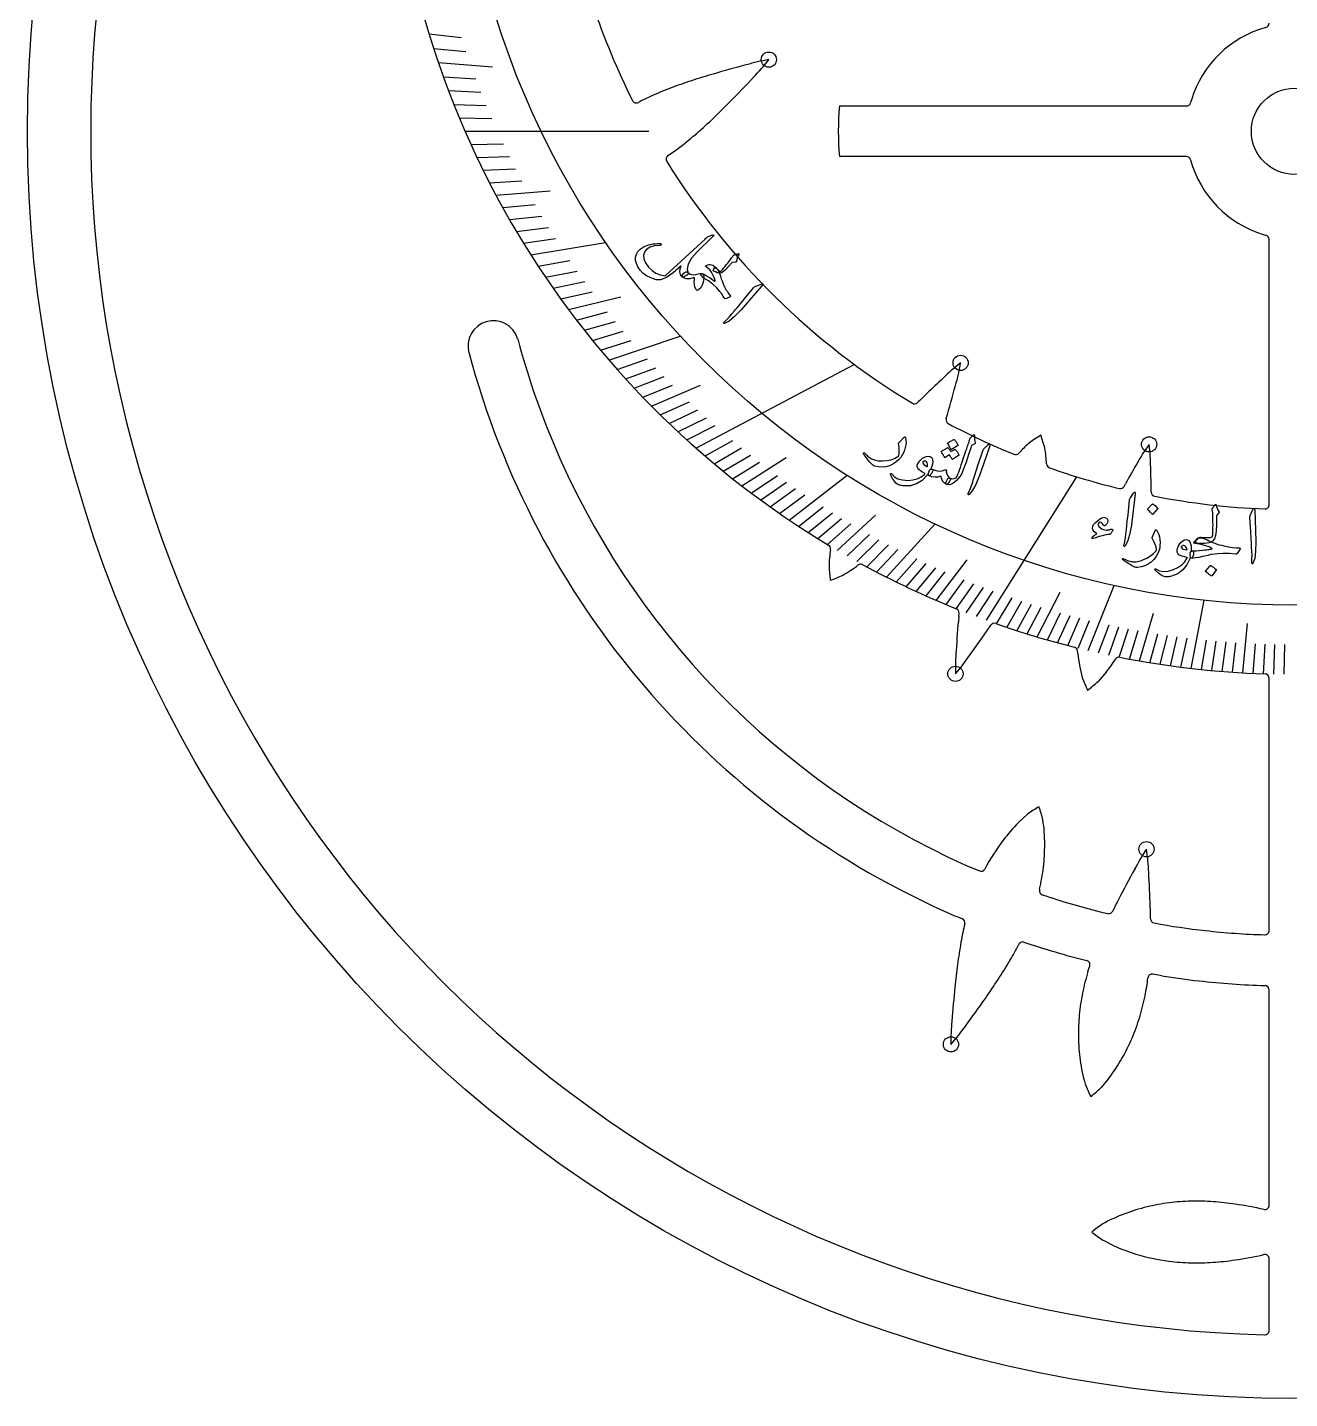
# Model space of a CAD drawing. Header units: millimetres. Extents: x -74 to 74, y -74 to 74.
# Drawn here: x -74.2 to -0.3, y -74.2 to 6.1 of the extents above; entities that cross this region are included whole.
import ezdxf

# ---------------------------------------------------------------- set-up
doc = ezdxf.new("R2010")
doc.units = ezdxf.units.MM
for name, color, linetype in [('CUT_INNER', 6, 'Continuous'), ('CUT_OUTER', 1, 'Continuous'), ('ENGRAVE', 7, 'Continuous'), ('ENGRAVE_FINE', 8, 'Continuous'), ('TEXT', 5, 'Continuous')]:
    doc.layers.add(name, color=color, linetype=linetype)

msp = doc.modelspace()

# ---------------------------------------------------------------- linework, layer by layer
at = {"layer": 'CUT_INNER'}
for points in [[(-26.659, 1.485), (-26.653, 1.485), (-6.327, 1.485)], [(-6.327, -1.485), (-26.653, -1.485), (-26.659, -1.485)], [(-1.485, -21.878), (-1.485, -6.327)], [(-45.523, -12.161), (-45.521, -12.166)], [(-16.161, -18.863), (-16.062, -18.753)], [(-9.988, -20.808), (-9.905, -20.659)], [(-19.675, -28.426), (-19.657, -28.231)], [(-12.699, -30.603), (-12.713, -30.444)], [(-11.037, -31.694), (-11.505, -32.233), (-11.509, -32.236)], [(-1.485, -46.825), (-1.485, -32.037)], [(-16.168, -40.499), (-15.643, -40.015), (-15.639, -40.011)], [(-19.274, -42.995), (-18.463, -43.338)], [(-14.936, -44.407), (-14.942, -44.43)], [(-11.38, -45.723), (-10.933, -45.824)], [(-12.105, -49.23), (-12, -48.903)], [(-7.782, -49.48), (-8.296, -49.388)], [(-1.485, -62.926), (-1.485, -50.299)], [(-10.87, -55.472), (-11.325, -56.022), (-11.329, -56.026)], [(-10.586, -65.295), (-11.223, -64.972), (-11.227, -64.969)], [(-1.485, -70.266), (-1.485, -66.056)]]:
    msp.add_lwpolyline(points, dxfattribs=at)
msp.add_circle((0, 0), 2.525, dxfattribs=at)
for centre, radius, start, end in [((0, 0), 70.537, 121.64124, 268.58497), ((0, 21.217), 53.032, 133.09257, 239.01682), ((-0.019, 21.211), 43.36, 190.68189, 206.59524), ((0, 0), 6.311, 105.35283, 163.11227), ((-1.735, 6.328), 0.25, 284.76563, 360), ((-28.952, -6.963), 11.314, 99.42414, 106.29976), ((-39.772, 11.091), 11.311, 315.57082, 322.45495), ((-21.766, -38.685), 43.801, 106.30209, 108.04058), ((-8.769, -83.271), 90.243, 105.00111, 106.27607), ((-29.64, -15.738), 19.535, 110.7885, 114.61432), ((-26.853, -23.079), 27.387, 108.03245, 110.7886), ((-93.926, 61.386), 85.214, 315.56025, 316.91052), ((-38.567, 1.911), 0.25, 206.54297, 298.25635), ((-34.106, -6.303), 9.098, 113.79098, 118.5153), ((-64.338, 32.359), 43.766, 313.83042, 315.57165), ((-6.328, 1.735), 0.25, 270, 345.23438), ((-2.391, 0.694), 3.822, 162.6532, 165.18432), ((-11.578, 0), 15.154, 174.37723, 185.62277), ((-52.981, 20.523), 27.362, 311.0775, 313.83857), ((-47.826, 14.61), 19.517, 307.24493, 311.07759), ((-36.578, -1.635), 0.25, 123.61865, 212.16797), ((-42.358, 7.247), 10.347, 303.04137, 307.81644), ((-6.328, -1.735), 0.25, 14.76562, 90), ((-0.003, 21.215), 43.376, 211.9958, 238.92388), ((0, 0), 6.311, 195.35283, 253.11227), ((-0.694, -2.391), 3.822, 252.6532, 255.18432), ((-1.735, -6.328), 0.25, 0, 75.23437), ((-46.947, -12.58), 1.485, 16.39489, 196.14748), ((0.124, 0.049), 47.251, 194.98171, 202.63025), ((0, 0), 50.087, 195.03382, 245.80841), ((-12.669, -22.542), 11.314, 127.54922, 134.42474), ((-30.722, -11.721), 11.311, 343.69579, 350.58004), ((44.955, -84.409), 95.856, 133.13861, 133.94069), ((-101.896, 7.026), 84.908, 343.67938, 345.03714), ((-22.264, -15.722), 0.25, 238.88672, 314.86322), ((0.851, -38.9), 32.484, 133.62654, 134.9223), ((-20.17, -16.906), 0.25, 163.26178, 242.05078), ((-0.063, 21.083), 43.231, 242.1083, 247.73739), ((0, 0), 47.118, 202.63386, 245.8542), ((-9.376, -25.289), 9.35, 131.17907, 135.64684), ((-9.913, -25.924), 9.51, 121.3812, 126.21973), ((-22.519, -20.539), 8.128, 13.99342, 19.65564), ((0.681, -24.925), 11.314, 144.42424, 151.29973), ((-19.736, -19.81), 11.311, 0.57078, 7.45506), ((-16.346, -18.695), 0.25, 247.67578, 317.83371), ((-20.622, -19.697), 6.094, 1.93275, 10.62439), ((-14.282, -19.479), 0.25, 182.79433, 251.12325), ((-0.006, 21.199), 43.361, 250.66445, 256.3137), ((73.783, -67.4), 95.856, 150.01361, 150.81569), ((-97.574, -22.616), 89.196, 0.94781, 1.87533), ((-10.207, -20.687), 0.25, 256.46484, 331.08966), ((-8.14, -21.137), 0.25, 180.78997, 259.27734), ((-0.006, 21.175), 43.338, 259.11888, 267.70022), ((-1.735, -21.878), 0.25, 267.71484, 360), ((-27.43, -24.462), 0.25, 351.54129, 58.88672), ((-20.631, -25.614), 6.645, 170.33766, 179.09366), ((-19.158, -25.12), 8.128, 182.74342, 188.40564), ((-29.855, -19.914), 6.971, 299.17622, 307.95398), ((-25.419, -25.611), 0.25, 61.3644, 126.58371), ((-0.037, 21.143), 52.95, 241.50434, 248.07023), ((-30.471, -17.379), 9.51, 290.1312, 294.96973), ((-19.906, -28.207), 0.25, 354.51178, 68.02734), ((65.206, -35.949), 85.214, 174.93525, 176.28552), ((-17.59, -29.078), 0.25, 70.84083, 146.11322), ((-0.023, 21.137), 52.949, 250.71728, 255.92457), ((-96.966, 25.103), 95.856, 324.38861, 325.19069), ((-48.028, -8.728), 36.364, 324.93937, 326.23512), ((-8.551, -31.425), 11.322, 174.94757, 181.8246), ((-12.962, -30.465), 0.25, 4.73438, 75.76172), ((-28.37, -24.34), 11.302, 318.79381, 325.67651), ((-3.547, -29.605), 9.206, 186.22331, 195.10527), ((-16.757, -27.014), 7.39, 320.71531, 328.01831), ((-10.278, -31.064), 0.25, 78.92707, 147.14062), ((-0.007, 21.151), 52.965, 258.87136, 268.14004), ((-4.78, -29.275), 8.128, 199.61842, 205.28064), ((-1.735, -32.037), 0.25, 360, 88.06641), ((-17.853, -25.152), 9.51, 307.0062, 311.84473), ((-10.108, -47.747), 9.51, 120.72972, 125.56825), ((-22.652, -42.219), 8.128, 13.34194, 19.00415), ((-8.545, -48.047), 10.728, 135.28314, 142.66488), ((-23.841, -41.756), 9.206, 359.94682, 8.82879), ((-7.798, -48.625), 11.672, 142.63503, 152.42866), ((-25.963, -41.797), 11.328, 353.32833, 0.16348), ((0.675, -48.423), 11.303, 145.76967, 152.65207), ((-19.858, -43.798), 11.322, 1.92314, 8.80044), ((-18.366, -43.107), 0.25, 247.11864, 332.51768), ((-26.374, -41.751), 11.742, 346.92801, 353.33823), ((69.831, -86.496), 90.243, 151.35174, 152.62671), ((-93.619, -48.265), 85.214, 1.91088, 3.26115), ((-14.7, -44.492), 0.25, 165.42949, 252.20339), ((-1.89, -6.933), 39.934, 251.17365, 256.25242), ((-10.022, -22.375), 25.572, 245.74689, 248.33954), ((-10.878, -45.58), 0.25, 257.28814, 333.95866), ((12.292, -56.849), 25.515, 152.34065, 154.06551), ((-32.437, -46.379), 24.004, 0.57317, 2.28031), ((-3.103, -50.424), 16.696, 166.15067, 169.96237), ((-19.557, -46.371), 0.25, 346.9322, 67.11864), ((-8.184, -46.136), 0.25, 180.61761, 259.83051), ((-1.675, -12.518), 34.493, 259.04733, 264.11621), ((-0.692, -7.782), 39.307, 263.39949, 268.46402), ((-1.735, -46.825), 0.25, 267.45763, 0), ((7.386, -52.359), 27.362, 169.80102, 172.56209), ((-30.725, -40.246), 16.337, 329.3243, 333.14405), ((-15.929, -47.742), 0.25, 72.20339, 152.38983), ((-1.6, -5.794), 44.078, 251.13473, 256.12235), ((23.651, -54.488), 43.766, 172.55394, 174.29517), ((-40.275, -34.686), 27.387, 326.75597, 329.51212), ((-12.238, -48.827), 0.25, 342.19037, 74.74576), ((-54.006, -25.693), 43.801, 325.02561, 326.7641), ((1.345, -53.27), 14.043, 163.27897, 168.54886), ((-21.154, -48.129), 12.652, 348.49336, 353.31966), ((-8.34, -49.634), 0.25, 79.83051, 172.3859), ((-0.134, -0.993), 49.087, 261.03649, 263.63073), ((-0.562, -6.263), 43.802, 263.42233, 268.47941), ((64.892, -58.625), 85.214, 174.28377, 175.63403), ((-0.23, -52.947), 12.436, 168.56919, 174.53638), ((-1.735, -50.299), 0.25, 0, 87.45763), ((-92.037, 0.961), 90.243, 323.72463, 324.99959), ((-21.592, -48.095), 13.088, 343.07431, 348.73277), ((-8.82, -53.263), 11.311, 174.29439, 181.1783), ((-0.92, -52.877), 11.742, 174.55513, 180.96535), ((-20.551, -48.407), 12.002, 336.83333, 343.05295), ((-28.555, -45.947), 11.313, 318.14752, 325.02333), ((-1.334, -52.886), 11.328, 180.95545, 187.7906), ((-20.146, -48.578), 11.562, 330.23116, 336.82329), ((-3.432, -53.208), 9.206, 187.57394, 196.4559), ((-19.427, -49.003), 10.728, 322.91026, 330.292), ((-4.672, -52.907), 8.128, 200.96906, 206.63127), ((-17.838, -49.093), 9.51, 308.35684, 313.19537), ((-6.741, -72.052), 9.206, 110.28581, 119.16777), ((-5.965, -74.028), 11.328, 103.66731, 110.50247), ((-5.865, -74.43), 11.742, 97.26699, 103.67722), ((-5.781, -75.118), 12.436, 91.28105, 97.24824), ((-5.75, -76.726), 14.043, 85.99084, 91.26072), ((-5.97, -79.806), 17.131, 81.63465, 85.97787), ((-6.774, -85.277), 22.661, 77.2895, 81.63624), ((-1.735, -62.926), 0.25, 257.78775, 0), ((-6.72, -70.777), 8.128, 123.68092, 129.34314), ((-5.897, -57.093), 9.51, 231.0687, 235.90723), ((-6.158, -55.524), 10.728, 245.62212, 253.00386), ((-5.887, -54.673), 11.62, 252.95126, 262.73363), ((-6.772, -43.714), 22.653, 278.35206, 282.71101), ((-1.735, -66.056), 0.25, 360, 102.21225), ((-5.782, -53.869), 12.431, 262.71928, 268.69186), ((-5.75, -52.267), 14.034, 268.71226, 273.98948), ((-5.968, -49.192), 17.117, 274.00253, 278.35319), ((-1.735, -70.266), 0.25, 268.41797, 0)]:
    msp.add_arc(centre, radius, start, end, dxfattribs=at)
at = {"layer": 'CUT_OUTER'}
msp.add_circle((0, 0), 74.25, dxfattribs=at)
at = {"layer": 'ENGRAVE'}
for points in [[(-48.603, 0), (-37.837, 0)], [(-44.755, -7.232), (-40.365, -6.523)], [(-40.175, -13.401), (-35.989, -12.005)], [(-35.075, -18.559), (-25.804, -13.654)], [(-29.616, -22.775), (-26.212, -20.157)], [(-18.048, -28.65), (-12.754, -20.245)], [(-23.913, -26.118), (-21.06, -23.002)], [(-12.081, -30.421), (-10.567, -26.608)], [(-6.054, -31.468), (-5.286, -27.475)]]:
    msp.add_lwpolyline(points, dxfattribs=at)
for centre, radius in [((0, 21.217), 48.979), ((-30.803, 4.199), 0.446), ((-19.564, -13.571), 0.446), ((-8.521, -18.342), 0.446), ((-19.868, -31.787), 0.446), ((-8.669, -42.065), 0.446), ((-20.129, -53.496), 0.446)]:
    msp.add_circle(centre, radius, dxfattribs=at)
at = {"layer": 'ENGRAVE_FINE'}
for points in [[(-50.714, 5.707), (-48.826, 5.494)], [(-50.447, 4.859), (-48.555, 4.677)], [(-50.168, 4.022), (-47.003, 3.769)], [(-49.877, 3.196), (-47.98, 3.075)], [(-49.575, 2.381), (-47.675, 2.29)], [(-49.261, 1.577), (-47.361, 1.516)], [(-48.938, 0.783), (-47.036, 0.752)], [(-48.259, -0.772), (-46.357, -0.742)], [(-47.905, -1.533), (-46.004, -1.472)], [(-47.541, -2.283), (-45.642, -2.192)], [(-47.169, -3.023), (-45.271, -2.901)], [(-46.787, -3.751), (-43.622, -3.498)], [(-46.397, -4.469), (-44.505, -4.287)], [(-45.998, -5.176), (-44.111, -4.964)], [(-45.592, -5.872), (-43.708, -5.63)], [(-45.177, -6.558), (-43.299, -6.285)], [(-44.326, -7.897), (-42.46, -7.564)], [(-43.89, -8.55), (-42.03, -8.188)], [(-43.447, -9.193), (-41.594, -8.801)], [(-42.998, -9.825), (-41.153, -9.404)], [(-42.542, -10.447), (-39.474, -9.694)], [(-42.08, -11.059), (-40.252, -10.578)], [(-41.612, -11.659), (-39.794, -11.15)], [(-41.138, -12.25), (-39.33, -11.712)], [(-40.659, -12.831), (-38.861, -12.264)], [(-39.685, -13.961), (-37.91, -13.337)], [(-39.191, -14.511), (-37.428, -13.859)], [(-38.691, -15.052), (-36.941, -14.371)], [(-38.187, -15.582), (-36.451, -14.873)], [(-37.679, -16.102), (-34.802, -14.873)], [(-37.166, -16.613), (-35.458, -15.849)], [(-36.649, -17.114), (-34.956, -16.323)], [(-36.128, -17.605), (-34.45, -16.788)], [(-35.604, -18.087), (-33.941, -17.243)], [(-34.543, -19.022), (-32.914, -18.125)], [(-34.008, -19.476), (-32.396, -18.553)], [(-33.469, -19.92), (-31.876, -18.971)], [(-32.382, -20.781), (-29.785, -19.113)], [(-32.927, -20.355), (-31.352, -19.381)], [(-31.835, -21.197), (-30.298, -20.174)], [(-31.284, -21.605), (-29.767, -20.557)], [(-30.73, -22.004), (-29.234, -20.932)], [(-30.174, -22.394), (-28.698, -21.299)], [(-29.055, -23.148), (-27.622, -22.006)], [(-28.492, -23.512), (-27.08, -22.347)], [(-27.926, -23.867), (-26.537, -22.68)], [(-27.359, -24.213), (-25.993, -23.004)], [(-26.789, -24.552), (-24.549, -22.498)], [(-26.217, -24.881), (-24.898, -23.63)], [(-25.644, -25.203), (-24.349, -23.93)], [(-25.069, -25.516), (-23.798, -24.223)], [(-24.491, -25.821), (-23.246, -24.508)], [(-23.332, -26.407), (-22.138, -25.055)], [(-22.751, -26.687), (-21.582, -25.317)], [(-22.167, -26.96), (-21.025, -25.571)], [(-20.997, -27.482), (-19.181, -25.105)], [(-21.583, -27.225), (-20.467, -25.818)], [(-20.409, -27.731), (-19.348, -26.289)], [(-19.821, -27.972), (-18.787, -26.513)], [(-19.231, -28.206), (-18.225, -26.731)], [(-18.64, -28.431), (-17.663, -26.941)], [(-15.075, -29.628), (-13.738, -27)], [(-17.455, -28.86), (-16.536, -27.339)], [(-16.861, -29.063), (-15.971, -27.528)], [(-16.267, -29.259), (-15.405, -27.71)], [(-15.671, -29.447), (-14.839, -27.884)], [(-14.477, -29.801), (-13.706, -28.213)], [(-13.879, -29.967), (-13.138, -28.367)], [(-13.281, -30.125), (-12.57, -28.514)], [(-12.681, -30.277), (-12.002, -28.654)], [(-11.481, -30.558), (-10.863, -28.914)], [(-9.073, -31.033), (-8.255, -28.235)], [(-3.029, -31.729), (-2.753, -28.844)], [(-10.88, -30.687), (-10.293, -29.034)], [(-10.278, -30.81), (-9.723, -29.148)], [(-9.676, -30.925), (-9.153, -29.255)], [(-8.47, -31.134), (-8.011, -29.448)], [(-7.867, -31.229), (-7.44, -29.535)], [(-7.263, -31.316), (-6.869, -29.616)], [(-6.659, -31.395), (-6.297, -29.69)], [(-5.45, -31.534), (-5.153, -29.818)], [(-4.845, -31.593), (-4.581, -29.873)], [(-4.24, -31.645), (-4.009, -29.921)], [(-3.634, -31.691), (-3.436, -29.962)], [(-2.423, -31.76), (-2.291, -30.026)], [(-1.817, -31.784), (-1.718, -30.049)], [(-1.212, -31.801), (-1.146, -30.065)], [(-0.606, -31.812), (-0.573, -30.075)]]:
    msp.add_lwpolyline(points, dxfattribs=at)
at = {"layer": 'TEXT'}
for points in [[(-34.993, -7.056), (-35.332, -7.436), (-35.533, -7.777), (-35.597, -8.079), (-35.524, -8.34), (-35.531, -8.367), (-35.564, -8.401), (-35.621, -8.442), (-35.703, -8.489), (-35.77, -8.524), (-35.823, -8.542), (-35.862, -8.545), (-35.887, -8.531), (-35.972, -8.391), (-36.01, -8.235), (-35.999, -8.063), (-35.94, -7.876), (-36.406, -8.285), (-36.806, -8.559), (-37.142, -8.697), (-37.414, -8.697), (-37.714, -8.59), (-37.968, -8.46), (-38.178, -8.31), (-38.342, -8.139), (-38.475, -7.945), (-38.564, -7.753), (-38.609, -7.562), (-38.609, -7.374), (-38.565, -7.197), (-38.475, -7.04), (-38.341, -6.902), (-38.162, -6.784), (-38.057, -6.734), (-37.947, -6.69), (-37.832, -6.653), (-37.712, -6.623), (-37.587, -6.6), (-37.456, -6.584), (-37.32, -6.576), (-37.178, -6.574), (-37.161, -6.577), (-37.146, -6.582), (-37.133, -6.591), (-37.122, -6.603), (-37.115, -6.614), (-37.113, -6.627), (-37.114, -6.64), (-37.119, -6.654), (-37.128, -6.666), (-37.142, -6.675), (-37.16, -6.681), (-37.183, -6.684), (-37.503, -6.719), (-37.758, -6.79), (-37.949, -6.898), (-38.074, -7.044), (-38.145, -7.253), (-38.132, -7.476), (-38.034, -7.715), (-37.851, -7.966), (-37.649, -8.158), (-37.42, -8.307), (-37.163, -8.412), (-36.88, -8.475), (-34.541, -6.314), (-34.485, -6.263), (-34.435, -6.222), (-34.392, -6.192), (-34.356, -6.172), (-34.084, -6.063), (-34.045, -6.074), (-34.035, -6.098), (-34.053, -6.138), (-34.101, -6.191)], [(-32.719, -7.204), (-32.699, -7.197), (-32.68, -7.191), (-32.663, -7.185), (-32.648, -7.179), (-32.635, -7.175), (-32.624, -7.171), (-32.615, -7.168), (-32.609, -7.167), (-32.597, -7.165), (-32.586, -7.167), (-32.577, -7.171), (-32.569, -7.178), (-32.563, -7.187), (-32.561, -7.196), (-32.562, -7.206), (-32.566, -7.217), (-32.618, -7.319), (-32.657, -7.42), (-32.685, -7.519), (-32.699, -7.617), (-32.705, -7.64), (-32.718, -7.657), (-32.738, -7.669), (-32.766, -7.676), (-32.959, -7.697), (-33.157, -7.931), (-33.318, -8.101), (-33.457, -8.223), (-33.576, -8.295), (-33.675, -8.318), (-33.74, -8.31), (-33.826, -8.285), (-33.932, -8.243), (-34.058, -8.184), (-34.03, -8.067), (-33.983, -8.008), (-33.918, -8.007), (-33.835, -8.064), (-33.778, -8.113), (-33.725, -8.154), (-33.675, -8.189), (-33.627, -8.216), (-33.611, -8.203), (-33.59, -8.182), (-33.563, -8.154), (-33.531, -8.117), (-33.494, -8.072), (-33.451, -8.02), (-33.401, -7.96), (-33.346, -7.892), (-33.278, -7.809), (-33.214, -7.73), (-33.156, -7.656), (-33.102, -7.586), (-33.053, -7.521), (-33.008, -7.46), (-32.968, -7.402), (-32.934, -7.349), (-32.905, -7.307), (-32.88, -7.276), (-32.858, -7.254), (-32.84, -7.244), (-32.818, -7.238), (-32.791, -7.23), (-32.758, -7.218), (-32.719, -7.204)], [(-34.489, -7.88), (-34.425, -7.846), (-34.361, -7.822), (-34.298, -7.808), (-34.235, -7.804), (-34.166, -7.817), (-34.093, -7.847), (-34.016, -7.896), (-33.934, -7.962), (-33.893, -8.002), (-33.856, -8.043), (-33.823, -8.086), (-33.792, -8.13), (-33.766, -8.175), (-33.741, -8.222), (-33.72, -8.269), (-33.701, -8.317), (-33.643, -8.486), (-33.59, -8.637), (-33.542, -8.77), (-33.5, -8.884), (-33.463, -8.98), (-33.432, -9.059), (-33.406, -9.119), (-33.385, -9.161), (-33.34, -9.237), (-33.295, -9.309), (-33.25, -9.376), (-33.205, -9.441), (-33.161, -9.501), (-33.12, -9.557), (-33.08, -9.608), (-33.043, -9.656), (-33.039, -9.665), (-33.041, -9.674), (-33.049, -9.684), (-33.065, -9.695), (-33.137, -9.735), (-33.211, -9.767), (-33.289, -9.791), (-33.368, -9.807), (-33.38, -9.806), (-33.39, -9.803), (-33.399, -9.796), (-33.407, -9.786), (-33.442, -9.725), (-33.477, -9.667), (-33.51, -9.612), (-33.543, -9.56), (-33.575, -9.511), (-33.606, -9.466), (-33.637, -9.424), (-33.666, -9.386), (-33.858, -9.169), (-34.084, -8.963), (-34.346, -8.766), (-34.643, -8.578), (-34.693, -8.544), (-34.732, -8.507), (-34.76, -8.466), (-34.776, -8.422), (-34.781, -8.383), (-34.771, -8.356), (-34.748, -8.342), (-34.71, -8.341), (-34.604, -8.376), (-34.447, -8.46), (-34.24, -8.593), (-33.983, -8.774), (-33.972, -8.78), (-33.962, -8.783), (-33.956, -8.784), (-33.951, -8.782), (-33.947, -8.746), (-33.967, -8.673), (-34.012, -8.563), (-34.079, -8.416), (-34.165, -8.258), (-34.262, -8.123), (-34.373, -8.011), (-34.496, -7.923), (-34.507, -7.914), (-34.51, -7.904), (-34.504, -7.893), (-34.489, -7.88)], [(-34.685, -8.35), (-34.648, -8.402), (-34.624, -8.464), (-34.612, -8.537), (-34.613, -8.62), (-34.642, -8.838), (-34.703, -9.023), (-34.794, -9.175), (-34.918, -9.295), (-34.963, -9.318), (-35.004, -9.319), (-35.041, -9.296), (-35.075, -9.25), (-35.134, -9.122), (-35.168, -8.978), (-35.175, -8.817), (-35.155, -8.64), (-35.154, -8.603), (-35.166, -8.581), (-35.191, -8.573), (-35.23, -8.58), (-35.441, -8.637), (-35.622, -8.647), (-35.771, -8.61), (-35.89, -8.527), (-35.896, -8.514), (-35.896, -8.495), (-35.889, -8.471), (-35.876, -8.441), (-35.828, -8.367), (-35.778, -8.308), (-35.725, -8.264), (-35.671, -8.235), (-35.645, -8.23), (-35.619, -8.232), (-35.593, -8.242), (-35.566, -8.259), (-35.449, -8.345), (-35.327, -8.395), (-35.201, -8.411), (-35.072, -8.391), (-34.937, -8.357), (-34.828, -8.339), (-34.743, -8.336), (-34.685, -8.35)], [(-31.3, -8.969), (-31.208, -8.939), (-31.163, -8.943), (-31.163, -8.979), (-31.21, -9.048), (-31.958, -9.92), (-32.417, -10.456), (-32.809, -10.858), (-33.134, -11.126), (-33.393, -11.258), (-33.421, -11.263), (-33.439, -11.261), (-33.449, -11.254), (-33.45, -11.24), (-33.446, -11.225), (-33.437, -11.208), (-33.424, -11.19), (-33.406, -11.171), (-33.261, -11.031), (-33.113, -10.875), (-32.964, -10.703), (-32.811, -10.517), (-32.77, -10.469), (-32.662, -10.339), (-32.485, -10.126), (-32.24, -9.831), (-31.699, -9.173), (-31.669, -9.141), (-31.637, -9.114), (-31.605, -9.092), (-31.572, -9.076)], [(-22.856, -17.906), (-22.85, -17.9), (-22.843, -17.896), (-22.838, -17.893), (-22.832, -17.893), (-22.821, -17.898), (-22.81, -17.912), (-22.8, -17.932), (-22.791, -17.96), (-22.769, -18.09), (-22.764, -18.228), (-22.777, -18.374), (-22.808, -18.528), (-22.853, -18.686), (-22.91, -18.835), (-22.98, -18.974), (-23.061, -19.104), (-23.198, -19.258), (-23.355, -19.39), (-23.532, -19.502), (-23.729, -19.592), (-23.941, -19.654), (-24.156, -19.679), (-24.375, -19.666), (-24.598, -19.615), (-24.655, -19.595), (-24.706, -19.567), (-24.753, -19.532), (-24.796, -19.49), (-24.887, -19.381), (-24.968, -19.282), (-25.04, -19.192), (-25.102, -19.112), (-25.154, -19.041), (-25.197, -18.981), (-25.229, -18.93), (-25.251, -18.889), (-25.255, -18.879), (-25.256, -18.869), (-25.256, -18.862), (-25.253, -18.855), (-25.247, -18.848), (-25.24, -18.842), (-25.232, -18.838), (-25.223, -18.835), (-25.213, -18.835), (-25.203, -18.838), (-25.194, -18.844), (-25.184, -18.854), (-25.125, -18.916), (-25.067, -18.973), (-25.011, -19.025), (-24.955, -19.072), (-24.899, -19.113), (-24.844, -19.15), (-24.789, -19.183), (-24.733, -19.21), (-24.676, -19.235), (-24.614, -19.255), (-24.548, -19.273), (-24.477, -19.287), (-24.402, -19.298), (-24.322, -19.305), (-24.238, -19.308), (-24.149, -19.307), (-23.89, -19.288), (-23.651, -19.24), (-23.433, -19.165), (-23.235, -19.063), (-23.221, -19.054), (-23.209, -19.041), (-23.198, -19.024), (-23.19, -19.003), (-23.167, -18.865), (-23.162, -18.7), (-23.172, -18.508), (-23.199, -18.29), (-23.199, -18.277), (-23.197, -18.267), (-23.193, -18.259), (-23.189, -18.253)], [(-18.987, -17.955), (-18.927, -17.899), (-18.879, -17.855), (-18.845, -17.822), (-18.823, -17.8), (-18.808, -17.787), (-18.794, -17.78), (-18.779, -17.778), (-18.765, -17.782), (-18.752, -17.791), (-18.744, -17.805), (-18.74, -17.823), (-18.742, -17.845), (-18.752, -17.951), (-18.751, -18.051), (-18.739, -18.146), (-18.716, -18.235), (-18.711, -18.262), (-18.718, -18.287), (-18.736, -18.31), (-18.766, -18.33), (-18.917, -18.418), (-18.939, -18.48), (-18.961, -18.54), (-18.981, -18.599), (-19.002, -18.658), (-19.021, -18.715), (-19.041, -18.771), (-19.059, -18.826), (-19.078, -18.88), (-19.245, -19.381), (-19.386, -19.768), (-19.499, -20.041), (-19.586, -20.2), (-19.807, -20.459), (-20.017, -20.628), (-20.214, -20.706), (-20.4, -20.695), (-20.404, -20.693), (-20.408, -20.691), (-20.413, -20.689), (-20.417, -20.687), (-20.431, -20.651), (-20.421, -20.589), (-20.387, -20.501), (-20.329, -20.387), (-20.304, -20.347), (-20.277, -20.322), (-20.247, -20.312), (-20.216, -20.317), (-20.098, -20.348), (-19.989, -20.353), (-19.891, -20.331), (-19.802, -20.283), (-19.764, -20.193), (-19.722, -20.09), (-19.678, -19.973), (-19.631, -19.843), (-19.58, -19.699), (-19.527, -19.544), (-19.471, -19.377), (-19.411, -19.197), (-19.351, -19.021), (-19.297, -18.863), (-19.25, -18.723), (-19.209, -18.6), (-19.174, -18.494), (-19.145, -18.407), (-19.121, -18.338), (-19.103, -18.288), (-19.027, -18.029), (-19.017, -18.004), (-19.007, -17.984), (-18.997, -17.967), (-18.987, -17.955)], [(-19.968, -18.062), (-19.961, -18.059), (-19.952, -18.06), (-19.943, -18.063), (-19.932, -18.07), (-19.901, -18.105), (-19.871, -18.141), (-19.843, -18.179), (-19.817, -18.217), (-19.793, -18.256), (-19.771, -18.297), (-19.751, -18.34), (-19.732, -18.385), (-19.729, -18.399), (-19.73, -18.41), (-19.735, -18.42), (-19.743, -18.426), (-20.097, -18.646), (-20.107, -18.648), (-20.116, -18.644), (-20.125, -18.634), (-20.133, -18.617), (-20.14, -18.603), (-20.152, -18.581), (-20.168, -18.552), (-20.189, -18.516), (-20.215, -18.471), (-20.245, -18.419), (-20.282, -18.358), (-20.323, -18.29), (-20.328, -18.279), (-20.329, -18.271), (-20.326, -18.265), (-20.319, -18.26)], [(-17.97, -18.38), (-17.895, -18.319), (-17.852, -18.306), (-17.839, -18.34), (-17.857, -18.421), (-18.231, -19.508), (-18.46, -20.174), (-18.675, -20.693), (-18.879, -21.061), (-19.072, -21.28), (-19.095, -21.295), (-19.113, -21.3), (-19.125, -21.297), (-19.131, -21.285), (-19.133, -21.269), (-19.131, -21.25), (-19.125, -21.229), (-19.116, -21.204), (-19.032, -21.02), (-18.953, -20.82), (-18.877, -20.606), (-18.804, -20.377), (-18.784, -20.317), (-18.731, -20.156), (-18.645, -19.893), (-18.526, -19.528), (-18.265, -18.718), (-18.249, -18.676), (-18.23, -18.639), (-18.208, -18.608), (-18.183, -18.581)], [(-21.546, -20.176), (-21.823, -20.465), (-22.141, -20.662), (-22.499, -20.765), (-22.897, -20.774), (-22.949, -20.768), (-23, -20.761), (-23.049, -20.752), (-23.097, -20.741), (-23.142, -20.729), (-23.186, -20.716), (-23.227, -20.7), (-23.266, -20.683), (-23.351, -20.619), (-23.447, -20.505), (-23.553, -20.342), (-23.67, -20.128), (-23.68, -20.101), (-23.682, -20.079), (-23.677, -20.062), (-23.664, -20.05), (-23.648, -20.045), (-23.632, -20.047), (-23.616, -20.058), (-23.601, -20.076), (-23.447, -20.24), (-23.237, -20.358), (-22.971, -20.429), (-22.65, -20.451), (-22.366, -20.427), (-22.106, -20.357), (-21.871, -20.243), (-21.659, -20.085), (-21.656, -20.077), (-21.655, -20.07), (-21.657, -20.063), (-21.661, -20.058), (-21.802, -19.973), (-21.916, -19.891), (-22.004, -19.812), (-22.067, -19.736), (-22.101, -19.652), (-22.101, -19.561), (-22.068, -19.463), (-22.001, -19.357), (-21.991, -19.344), (-21.98, -19.331), (-21.969, -19.318), (-21.957, -19.305), (-21.944, -19.291), (-21.93, -19.277), (-21.915, -19.263), (-21.899, -19.248), (-21.788, -19.157), (-21.676, -19.091), (-21.566, -19.051), (-21.456, -19.035), (-21.358, -19.047), (-21.284, -19.087), (-21.234, -19.155), (-21.207, -19.252), (-21.2, -19.37), (-21.214, -19.496), (-21.248, -19.629), (-21.303, -19.771), (-21.294, -19.775), (-21.286, -19.779), (-21.278, -19.782), (-21.27, -19.785), (-21.262, -19.788), (-21.254, -19.791), (-21.246, -19.795), (-21.238, -19.799), (-21.213, -19.82), (-21.2, -19.849), (-21.2, -19.887), (-21.212, -19.933), (-21.231, -19.981), (-21.256, -20.027), (-21.286, -20.072), (-21.321, -20.114), (-21.356, -20.149), (-21.386, -20.171), (-21.412, -20.18), (-21.433, -20.176), (-21.514, -20.135), (-21.518, -20.142), (-21.525, -20.151), (-21.534, -20.163), (-21.546, -20.176)], [(-19.908, -18.636), (-19.901, -18.633), (-19.892, -18.634), (-19.882, -18.637), (-19.872, -18.644), (-19.839, -18.679), (-19.809, -18.716), (-19.78, -18.753), (-19.754, -18.791), (-19.73, -18.83), (-19.707, -18.872), (-19.686, -18.914), (-19.666, -18.959), (-19.664, -18.971), (-19.666, -18.981), (-19.671, -18.991), (-19.681, -18.999), (-20.035, -19.22), (-20.043, -19.221), (-20.051, -19.217), (-20.059, -19.208), (-20.068, -19.193), (-20.074, -19.183), (-20.083, -19.167), (-20.096, -19.146), (-20.111, -19.119), (-20.13, -19.087), (-20.153, -19.05), (-20.179, -19.008), (-20.209, -18.961), (-20.471, -19.122), (-20.481, -19.123), (-20.491, -19.119), (-20.5, -19.109), (-20.508, -19.092), (-20.515, -19.078), (-20.527, -19.056), (-20.544, -19.027), (-20.564, -18.99), (-20.59, -18.945), (-20.622, -18.892), (-20.659, -18.831), (-20.701, -18.762), (-20.704, -18.753), (-20.704, -18.745), (-20.7, -18.739), (-20.692, -18.735), (-20.339, -18.539), (-20.331, -18.536), (-20.322, -18.537), (-20.313, -18.54), (-20.302, -18.547), (-20.279, -18.572), (-20.257, -18.598), (-20.236, -18.625), (-20.215, -18.652), (-20.195, -18.68), (-20.176, -18.709), (-20.159, -18.738), (-20.143, -18.769)], [(-21.505, -19.607), (-21.508, -19.508), (-21.528, -19.43), (-21.563, -19.371), (-21.614, -19.332), (-21.652, -19.323), (-21.689, -19.321), (-21.726, -19.326), (-21.761, -19.338), (-21.775, -19.347), (-21.784, -19.361), (-21.787, -19.378), (-21.784, -19.4), (-21.761, -19.461), (-21.713, -19.519), (-21.638, -19.576), (-21.539, -19.631), (-21.527, -19.635), (-21.518, -19.632), (-21.51, -19.623), (-21.505, -19.607)], [(-20.216, -20.317), (-20.187, -20.345), (-20.168, -20.368), (-20.158, -20.387), (-20.158, -20.403), (-20.164, -20.423), (-20.174, -20.447), (-20.188, -20.474), (-20.206, -20.504), (-20.272, -20.597), (-20.326, -20.66), (-20.368, -20.693), (-20.4, -20.695), (-20.507, -20.623), (-20.599, -20.518), (-20.674, -20.382), (-20.733, -20.213), (-20.893, -20.26), (-21.064, -20.27), (-21.246, -20.241), (-21.438, -20.174), (-21.455, -20.16), (-21.464, -20.141), (-21.466, -20.115), (-21.46, -20.084), (-21.403, -19.892), (-21.397, -19.871), (-21.384, -19.851), (-21.366, -19.832), (-21.341, -19.814), (-21.318, -19.802), (-21.294, -19.796), (-21.269, -19.796), (-21.244, -19.801), (-21.016, -19.879), (-20.814, -19.911), (-20.636, -19.899), (-20.484, -19.841), (-20.465, -19.833), (-20.447, -19.829), (-20.428, -19.831), (-20.409, -19.837), (-20.394, -19.848), (-20.385, -19.861), (-20.384, -19.876), (-20.39, -19.894), (-20.397, -19.91), (-20.402, -19.924), (-20.405, -19.937), (-20.406, -19.948), (-20.378, -20.067), (-20.336, -20.169), (-20.282, -20.252), (-20.216, -20.317)], [(-9.445, -21.229), (-9.385, -21.154), (-9.345, -21.131), (-9.326, -21.162), (-9.326, -21.245), (-9.47, -22.386), (-9.557, -23.085), (-9.661, -23.637), (-9.784, -24.04), (-9.928, -24.293), (-9.948, -24.312), (-9.964, -24.321), (-9.976, -24.32), (-9.985, -24.31), (-9.99, -24.294), (-9.992, -24.276), (-9.991, -24.254), (-9.986, -24.228), (-9.943, -24.03), (-9.906, -23.819), (-9.876, -23.593), (-9.851, -23.354), (-9.844, -23.291), (-9.825, -23.123), (-9.795, -22.848), (-9.754, -22.466), (-9.666, -21.62), (-9.658, -21.575), (-9.647, -21.535), (-9.632, -21.5), (-9.613, -21.469)], [(-8.334, -21.841), (-8.328, -21.837), (-8.319, -21.835), (-8.309, -21.836), (-8.297, -21.839), (-8.219, -21.892), (-8.146, -21.951), (-8.08, -22.018), (-8.021, -22.091), (-8.015, -22.102), (-8.014, -22.111), (-8.017, -22.12), (-8.023, -22.129), (-8.297, -22.438), (-8.307, -22.445), (-8.317, -22.445), (-8.328, -22.439), (-8.341, -22.425), (-8.352, -22.414), (-8.369, -22.396), (-8.392, -22.373), (-8.422, -22.343), (-8.459, -22.307), (-8.503, -22.265), (-8.554, -22.217), (-8.613, -22.163), (-8.62, -22.154), (-8.623, -22.146), (-8.622, -22.14), (-8.616, -22.134)], [(-4.784, -23.638), (-4.779, -23.503), (-4.777, -23.362), (-4.775, -23.213), (-4.774, -23.056), (-4.775, -22.893), (-4.777, -22.72), (-4.781, -22.54), (-4.786, -22.351), (-4.818, -22.154), (-4.816, -22.129), (-4.81, -22.106), (-4.802, -22.084), (-4.79, -22.064), (-4.783, -22.053), (-4.773, -22.039), (-4.761, -22.023), (-4.745, -22.003), (-4.727, -21.979), (-4.707, -21.952), (-4.684, -21.92), (-4.659, -21.885), (-4.65, -21.874), (-4.64, -21.866), (-4.629, -21.862), (-4.616, -21.862), (-4.606, -21.865), (-4.599, -21.873), (-4.593, -21.885), (-4.59, -21.902), (-4.569, -21.997), (-4.536, -22.09), (-4.49, -22.181), (-4.431, -22.271), (-4.417, -22.296), (-4.413, -22.32), (-4.419, -22.342), (-4.436, -22.364), (-4.544, -22.489), (-4.553, -22.505), (-4.56, -22.526), (-4.565, -22.553), (-4.567, -22.585), (-4.564, -23.045), (-4.582, -23.413), (-4.621, -23.687), (-4.683, -23.869), (-4.804, -24.009), (-5, -24.104), (-5.269, -24.153), (-5.613, -24.154), (-5.738, -24.131), (-5.795, -24.084), (-5.784, -24.012), (-5.705, -23.916), (-5.692, -23.904), (-5.679, -23.892), (-5.667, -23.88), (-5.655, -23.868), (-5.643, -23.857), (-5.632, -23.846), (-5.62, -23.835), (-5.61, -23.825), (-5.584, -23.805), (-5.554, -23.793), (-5.521, -23.787), (-5.484, -23.788), (-5.318, -23.803), (-5.172, -23.809), (-5.044, -23.806), (-4.935, -23.795), (-4.873, -23.779), (-4.827, -23.747), (-4.797, -23.7), (-4.784, -23.638)], [(-2.452, -22.198), (-2.405, -22.114), (-2.369, -22.085), (-2.345, -22.113), (-2.332, -22.195), (-2.288, -23.343), (-2.261, -24.048), (-2.275, -24.609), (-2.331, -25.026), (-2.432, -25.3), (-2.449, -25.322), (-2.463, -25.334), (-2.476, -25.335), (-2.486, -25.325), (-2.493, -25.311), (-2.498, -25.293), (-2.501, -25.271), (-2.5, -25.245), (-2.49, -25.043), (-2.487, -24.828), (-2.494, -24.601), (-2.509, -24.36), (-2.511, -24.298), (-2.52, -24.128), (-2.535, -23.852), (-2.556, -23.469), (-2.606, -22.619), (-2.606, -22.574), (-2.601, -22.533), (-2.592, -22.496), (-2.579, -22.462)], [(-10.74, -23.542), (-10.76, -23.57), (-10.78, -23.592), (-10.801, -23.608), (-10.821, -23.618), (-10.917, -23.63), (-11.019, -23.647), (-11.129, -23.669), (-11.246, -23.697), (-11.371, -23.73), (-11.503, -23.768), (-11.643, -23.812), (-11.79, -23.861), (-11.815, -23.866), (-11.835, -23.864), (-11.852, -23.856), (-11.864, -23.842), (-11.867, -23.837), (-11.869, -23.832), (-11.87, -23.829), (-11.87, -23.826), (-11.859, -23.776), (-11.806, -23.72), (-11.712, -23.655), (-11.576, -23.584), (-11.719, -23.469), (-11.808, -23.356), (-11.842, -23.245), (-11.824, -23.137), (-11.773, -23.046), (-11.689, -22.947), (-11.57, -22.841), (-11.417, -22.728), (-11.322, -22.67), (-11.238, -22.633), (-11.167, -22.616), (-11.107, -22.619), (-11.013, -22.66), (-10.958, -22.724), (-10.941, -22.812), (-10.964, -22.925), (-10.98, -22.965), (-11.002, -23.004), (-11.031, -23.044), (-11.066, -23.082), (-11.1, -23.11), (-11.132, -23.118), (-11.16, -23.107), (-11.185, -23.076), (-11.26, -22.975), (-11.331, -22.918), (-11.398, -22.904), (-11.461, -22.933), (-11.504, -22.996), (-11.503, -23.067), (-11.457, -23.148), (-11.366, -23.238), (-11.291, -23.29), (-11.207, -23.328), (-11.114, -23.354), (-11.011, -23.365), (-10.976, -23.365), (-10.939, -23.36), (-10.899, -23.352), (-10.856, -23.341), (-10.833, -23.335), (-10.811, -23.33), (-10.789, -23.325), (-10.769, -23.321), (-10.75, -23.318), (-10.732, -23.316), (-10.715, -23.316), (-10.7, -23.316), (-10.665, -23.326), (-10.649, -23.349), (-10.653, -23.384), (-10.675, -23.433)], [(-8.146, -23.355), (-8.142, -23.347), (-8.138, -23.341), (-8.133, -23.337), (-8.129, -23.334), (-8.116, -23.335), (-8.101, -23.344), (-8.085, -23.36), (-8.067, -23.384), (-8.002, -23.498), (-7.95, -23.626), (-7.913, -23.768), (-7.889, -23.923), (-7.878, -24.087), (-7.881, -24.247), (-7.899, -24.401), (-7.931, -24.551), (-8.007, -24.742), (-8.109, -24.92), (-8.238, -25.085), (-8.393, -25.237), (-8.57, -25.368), (-8.764, -25.465), (-8.975, -25.527), (-9.202, -25.555), (-9.261, -25.556), (-9.319, -25.547), (-9.376, -25.531), (-9.43, -25.505), (-9.553, -25.434), (-9.663, -25.369), (-9.761, -25.309), (-9.847, -25.254), (-9.92, -25.206), (-9.98, -25.163), (-10.028, -25.126), (-10.063, -25.096), (-10.07, -25.087), (-10.074, -25.079), (-10.076, -25.071), (-10.076, -25.064), (-10.073, -25.055), (-10.069, -25.048), (-10.063, -25.041), (-10.055, -25.035), (-10.046, -25.032), (-10.035, -25.031), (-10.024, -25.034), (-10.011, -25.04), (-9.935, -25.078), (-9.861, -25.112), (-9.79, -25.141), (-9.722, -25.166), (-9.656, -25.186), (-9.591, -25.202), (-9.528, -25.214), (-9.466, -25.221), (-9.404, -25.224), (-9.339, -25.223), (-9.271, -25.216), (-9.199, -25.206), (-9.125, -25.19), (-9.048, -25.17), (-8.967, -25.144), (-8.884, -25.113), (-8.647, -25.006), (-8.439, -24.88), (-8.259, -24.735), (-8.108, -24.572), (-8.098, -24.558), (-8.091, -24.542), (-8.087, -24.522), (-8.086, -24.5), (-8.112, -24.362), (-8.163, -24.205), (-8.239, -24.029), (-8.338, -23.832), (-8.342, -23.82), (-8.344, -23.81), (-8.343, -23.801), (-8.341, -23.794)], [(-6.141, -25.042), (-6.303, -25.408), (-6.534, -25.701), (-6.836, -25.921), (-7.207, -26.064), (-7.258, -26.077), (-7.308, -26.087), (-7.358, -26.096), (-7.406, -26.102), (-7.453, -26.107), (-7.498, -26.108), (-7.542, -26.108), (-7.585, -26.105), (-7.686, -26.074), (-7.815, -26), (-7.971, -25.882), (-8.154, -25.721), (-8.172, -25.699), (-8.182, -25.679), (-8.183, -25.662), (-8.175, -25.646), (-8.162, -25.635), (-8.146, -25.632), (-8.127, -25.637), (-8.107, -25.648), (-7.906, -25.75), (-7.668, -25.79), (-7.394, -25.765), (-7.085, -25.677), (-6.826, -25.557), (-6.606, -25.404), (-6.423, -25.216), (-6.279, -24.995), (-6.278, -24.987), (-6.28, -24.98), (-6.284, -24.974), (-6.29, -24.97), (-6.45, -24.938), (-6.586, -24.9), (-6.696, -24.856), (-6.78, -24.806), (-6.841, -24.739), (-6.872, -24.653), (-6.875, -24.549), (-6.848, -24.428), (-6.843, -24.412), (-6.837, -24.396), (-6.831, -24.379), (-6.824, -24.363), (-6.816, -24.346), (-6.808, -24.328), (-6.799, -24.309), (-6.79, -24.29), (-6.715, -24.166), (-6.633, -24.067), (-6.543, -23.991), (-6.445, -23.939), (-6.349, -23.917), (-6.266, -23.929), (-6.196, -23.976), (-6.137, -24.058), (-6.091, -24.166), (-6.061, -24.289), (-6.047, -24.426), (-6.05, -24.578), (-6.041, -24.579), (-6.032, -24.58), (-6.024, -24.58), (-6.015, -24.58), (-6.007, -24.58), (-5.998, -24.581), (-5.989, -24.581), (-5.98, -24.582), (-5.949, -24.593), (-5.927, -24.616), (-5.914, -24.652), (-5.909, -24.7), (-5.911, -24.752), (-5.919, -24.803), (-5.932, -24.855), (-5.95, -24.907), (-5.971, -24.951), (-5.992, -24.982), (-6.013, -25), (-6.035, -25.004), (-6.124, -24.992), (-6.126, -25), (-6.129, -25.012), (-6.134, -25.025), (-6.141, -25.042)], [(-5.119, -23.939), (-5.013, -23.994), (-4.902, -24.046), (-4.785, -24.094), (-4.664, -24.139), (-4.537, -24.181), (-4.407, -24.22), (-4.273, -24.256), (-4.135, -24.289), (-3.867, -24.345), (-3.629, -24.382), (-3.42, -24.402), (-3.241, -24.403), (-3.221, -24.405), (-3.206, -24.41), (-3.194, -24.421), (-3.187, -24.435), (-3.183, -24.452), (-3.183, -24.469), (-3.188, -24.487), (-3.196, -24.505), (-3.354, -24.742), (-3.369, -24.76), (-3.388, -24.772), (-3.411, -24.776), (-3.437, -24.773), (-3.811, -24.737), (-4.171, -24.729), (-4.519, -24.748), (-4.855, -24.795), (-4.873, -24.798), (-4.905, -24.805), (-4.951, -24.814), (-5.01, -24.828), (-5.083, -24.845), (-5.169, -24.865), (-5.269, -24.889), (-5.382, -24.915), (-5.602, -24.963), (-5.785, -24.994), (-5.931, -25.007), (-6.039, -25.003), (-6.065, -24.99), (-6.086, -24.957), (-6.102, -24.905), (-6.113, -24.834), (-6.109, -24.72), (-6.086, -24.642), (-6.043, -24.597), (-5.98, -24.587), (-5.887, -24.59), (-5.753, -24.583), (-5.578, -24.567), (-5.362, -24.541), (-5.254, -24.527), (-5.159, -24.515), (-5.077, -24.504), (-5.009, -24.494), (-4.955, -24.487), (-4.915, -24.481), (-4.889, -24.476), (-4.877, -24.474), (-4.873, -24.472), (-4.869, -24.47), (-4.865, -24.469), (-4.863, -24.468), (-4.86, -24.467), (-4.858, -24.467), (-4.855, -24.467), (-4.853, -24.467), (-4.838, -24.461), (-4.832, -24.455), (-4.834, -24.448), (-4.845, -24.439), (-4.896, -24.409), (-4.949, -24.381), (-5.005, -24.354), (-5.064, -24.329), (-5.127, -24.305), (-5.192, -24.282), (-5.26, -24.26), (-5.332, -24.239), (-5.402, -24.22), (-5.471, -24.203), (-5.54, -24.187), (-5.608, -24.173), (-5.675, -24.161), (-5.74, -24.152), (-5.804, -24.145), (-5.865, -24.14), (-5.881, -24.136), (-5.891, -24.129), (-5.895, -24.118), (-5.894, -24.104), (-5.883, -24.08), (-5.87, -24.056), (-5.856, -24.034), (-5.84, -24.012), (-5.822, -23.99), (-5.803, -23.968), (-5.784, -23.946), (-5.762, -23.923), (-5.717, -23.88), (-5.673, -23.848), (-5.631, -23.828), (-5.59, -23.818), (-5.49, -23.817), (-5.378, -23.836), (-5.254, -23.877), (-5.119, -23.939)], [(-6.296, -24.493), (-6.333, -24.401), (-6.378, -24.334), (-6.431, -24.291), (-6.493, -24.272), (-6.532, -24.276), (-6.567, -24.287), (-6.6, -24.304), (-6.629, -24.328), (-6.639, -24.341), (-6.643, -24.357), (-6.639, -24.374), (-6.629, -24.394), (-6.587, -24.443), (-6.521, -24.481), (-6.432, -24.51), (-6.32, -24.527), (-6.308, -24.527), (-6.3, -24.521), (-6.296, -24.509), (-6.296, -24.493)], [(-4.948, -25.452), (-4.941, -25.447), (-4.933, -25.445), (-4.922, -25.445), (-4.909, -25.447), (-4.82, -25.493), (-4.737, -25.547), (-4.66, -25.608), (-4.59, -25.677), (-4.583, -25.687), (-4.581, -25.696), (-4.582, -25.706), (-4.588, -25.714), (-4.85, -26.045), (-4.859, -26.052), (-4.87, -26.053), (-4.883, -26.048), (-4.898, -26.035), (-4.91, -26.024), (-4.93, -26.008), (-4.957, -25.987), (-4.992, -25.96), (-5.035, -25.927), (-5.085, -25.889), (-5.145, -25.845), (-5.213, -25.795), (-5.221, -25.787), (-5.226, -25.779), (-5.225, -25.772), (-5.219, -25.766)]]:
    msp.add_lwpolyline(points, close=True, dxfattribs=at)

doc.saveas('drawing.dxf')
